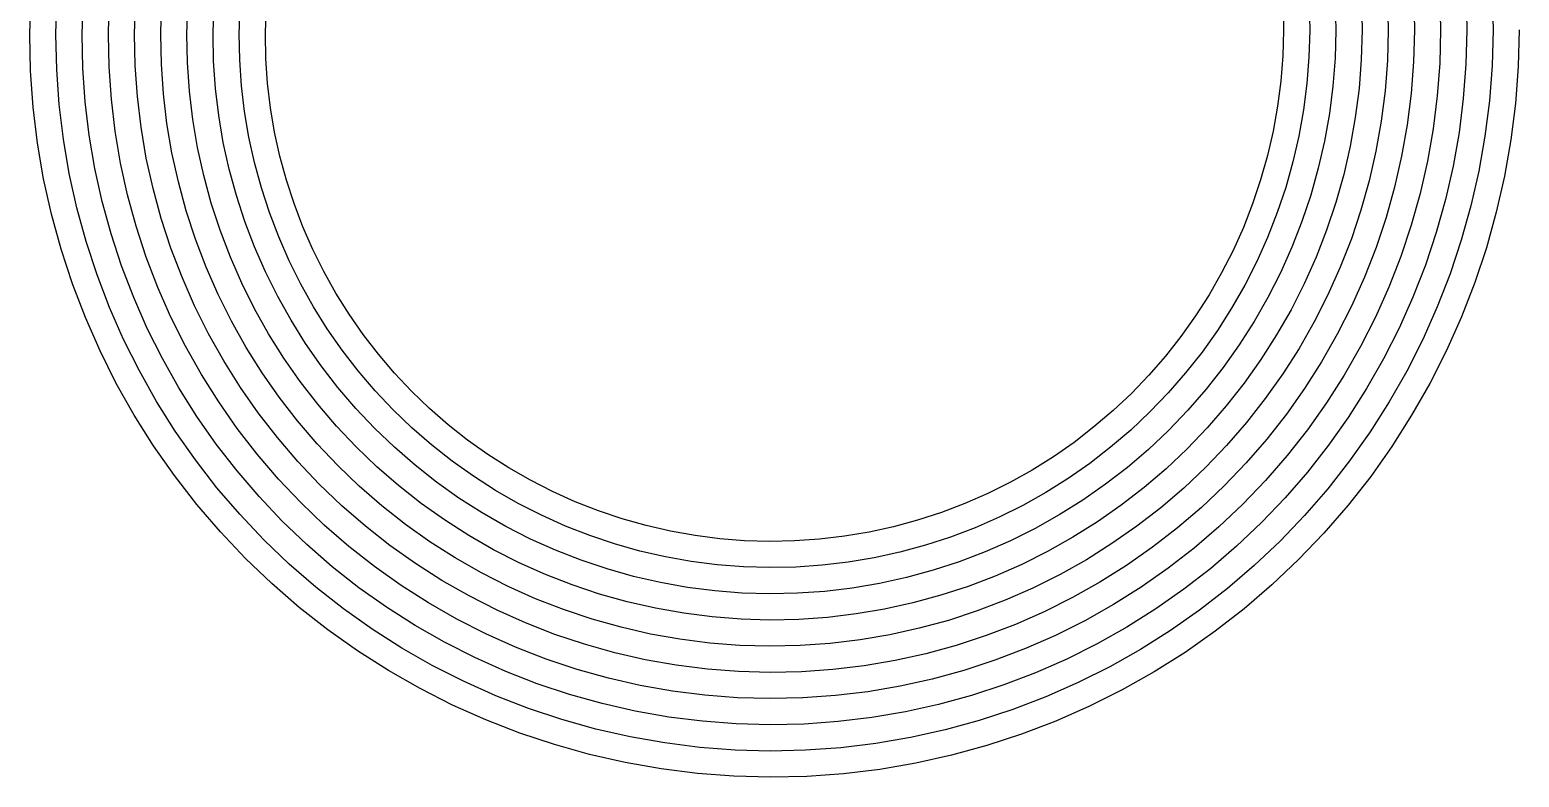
# Model space of a CAD drawing. Extents: x -12.7 to 12.9, y -12.8 to 13.
# Drawn here: x -12.68 to 12.91, y -12.8 to 0.04 of the extents above; entities that cross this region are included whole.
import ezdxf

# ---------------------------------------------------------------- set-up
doc = ezdxf.new("R2010")
doc.units = 0

msp = doc.modelspace()

# ---------------------------------------------------------------- linework, layer by layer
at = {"layer": 'NFC_COIL'}
for p, q in [((-12.6839, -0.0415), (-12.6672, 0.5808)), ((-12.2339, -0.04), (-12.2176, 0.5601)), ((-11.7839, -0.0386), (-11.7681, 0.5395)), ((-11.3339, -0.0371), (-11.3186, 0.5189)), ((10.1985, 0.5345), (10.2089, 0.0334)), ((10.6479, 0.558), (10.6589, 0.0349)), ((11.0973, 0.5816), (11.1089, 0.0364)), ((11.5467, 0.6051), (11.5589, 0.0378)), ((11.996, 0.6287), (12.0089, 0.0393)), ((12.4454, 0.6522), (12.4589, 0.0408)), ((-10.8839, -0.0356), (-10.8691, 0.4983)), ((-10.4339, -0.0341), (-10.4195, 0.4777)), ((-9.9839, -0.0327), (-9.97, 0.4571)), ((-9.5339, -0.0312), (-9.5205, 0.4365)), ((-9.0839, -0.0297), (-9.0709, 0.4159)), ((-8.6339, -0.0283), (-8.6214, 0.3953)), ((8.8504, 0.4638), (8.8589, 0.029)), ((9.2997, 0.4874), (9.3089, 0.0305)), ((9.7491, 0.5109), (9.7589, 0.0319)), ((8.8589, 0.029), (8.8462, -0.4056)), ((9.3089, 0.0305), (9.2957, -0.4262)), ((9.7589, 0.0319), (9.7452, -0.4468)), ((10.2089, 0.0334), (10.1948, -0.4674)), ((10.6589, 0.0349), (10.6443, -0.488)), ((11.1089, 0.0364), (11.0938, -0.5086)), ((11.5589, 0.0378), (11.5433, -0.5292)), ((12.0089, 0.0393), (11.9929, -0.5498)), ((12.4589, 0.0408), (12.4424, -0.5704)), ((12.9089, 0.0422), (12.8919, -0.5911)), ((-12.6701, -0.664), (-12.6839, -0.0415)), ((-12.2207, -0.6405), (-12.2339, -0.04)), ((-11.7713, -0.6169), (-11.7839, -0.0386)), ((-11.322, -0.5934), (-11.3339, -0.0371)), ((-10.8726, -0.5698), (-10.8839, -0.0356)), ((-10.4232, -0.5463), (-10.4339, -0.0341)), ((-9.9738, -0.5227), (-9.9839, -0.0327)), ((-9.5244, -0.4992), (-9.5339, -0.0312)), ((-9.075, -0.4756), (-9.0839, -0.0297)), ((-8.6257, -0.4521), (-8.6339, -0.0283)), ((-9.492, -0.9663), (-9.5244, -0.4992)), ((-9.0443, -0.9207), (-9.075, -0.4756)), ((-8.5966, -0.8751), (-8.6257, -0.4521)), ((8.8462, -0.4056), (8.8121, -0.8388)), ((9.2957, -0.4262), (9.2601, -0.8815)), ((9.7452, -0.4468), (9.7081, -0.9241)), ((10.1948, -0.4674), (10.156, -0.9667)), ((10.6443, -0.488), (10.604, -1.0094)), ((11.0938, -0.5086), (11.052, -1.052)), ((-12.6258, -1.2853), (-12.6701, -0.664)), ((-12.1781, -1.2397), (-12.2207, -0.6405)), ((-11.7304, -1.1941), (-11.7713, -0.6169)), ((-11.2827, -1.1485), (-11.322, -0.5934)), ((-10.835, -1.103), (-10.8726, -0.5698)), ((-10.3873, -1.0574), (-10.4232, -0.5463)), ((-9.9396, -1.0118), (-9.9738, -0.5227)), ((11.5433, -0.5292), (11.5, -1.0947)), ((11.9929, -0.5498), (11.9479, -1.1373)), ((12.4424, -0.5704), (12.3959, -1.1799)), ((12.8919, -0.5911), (12.8439, -1.2226)), ((-9.8815, -1.4988), (-9.9396, -1.0118)), ((-9.4366, -1.4314), (-9.492, -0.9663)), ((-8.9917, -1.3639), (-9.0443, -0.9207)), ((-8.5468, -1.2964), (-8.5966, -0.8751)), ((8.8121, -0.8388), (8.7569, -1.2697)), ((9.2601, -0.8815), (9.2022, -1.3343)), ((9.7081, -0.9241), (9.6476, -1.3988)), ((10.156, -0.9667), (10.0929, -1.4634)), ((10.604, -1.0094), (10.5382, -1.528)), ((-12.1061, -1.8363), (-12.1781, -1.2397)), ((-11.6611, -1.7688), (-11.7304, -1.1941)), ((-11.2162, -1.7013), (-11.2827, -1.1485)), ((-10.7713, -1.6338), (-10.835, -1.103)), ((-10.3264, -1.5663), (-10.3873, -1.0574)), ((8.7569, -1.2697), (8.6806, -1.6972)), ((11.052, -1.052), (10.9836, -1.5925)), ((11.5, -1.0947), (11.4289, -1.6571)), ((11.9479, -1.1373), (11.8743, -1.7217)), ((12.3959, -1.1799), (12.3196, -1.7863)), ((12.8439, -1.2226), (12.765, -1.8508)), ((-12.551, -1.9038), (-12.6258, -1.2853)), ((-9.7995, -1.9826), (-9.8815, -1.4988)), ((-9.3584, -1.8934), (-9.4366, -1.4314)), ((-8.9174, -1.8041), (-8.9917, -1.3639)), ((-8.4763, -1.7149), (-8.5468, -1.2964)), ((9.2022, -1.3343), (9.1222, -1.7835)), ((9.6476, -1.3988), (9.5638, -1.8699)), ((10.0929, -1.4634), (10.0055, -1.9562)), ((10.5382, -1.528), (10.4471, -2.0425)), ((-11.5638, -2.3395), (-11.6611, -1.7688)), ((-11.1227, -2.2503), (-11.2162, -1.7013)), ((-10.6816, -2.1611), (-10.7713, -1.6338)), ((-10.2406, -2.0718), (-10.3264, -1.5663)), ((-8.3854, -2.1296), (-8.4763, -1.7149)), ((8.6806, -1.6972), (8.5834, -2.1202)), ((9.1222, -1.7835), (9.0203, -2.2281)), ((10.9836, -1.5925), (10.8888, -2.1289)), ((11.4289, -1.6571), (11.3304, -2.2152)), ((11.8743, -1.7217), (11.772, -2.3016)), ((12.3196, -1.7863), (12.2137, -2.3879)), ((-12.4459, -2.518), (-12.551, -1.9038)), ((-12.0048, -2.4288), (-12.1061, -1.8363)), ((-9.6938, -2.4619), (-9.7995, -1.9826)), ((-9.2577, -2.3511), (-9.3584, -1.8934)), ((-8.8215, -2.2404), (-8.9174, -1.8041)), ((9.5638, -1.8699), (9.4572, -2.336)), ((10.0055, -1.9562), (9.894, -2.4439)), ((10.4471, -2.0425), (10.3309, -2.5519)), ((12.765, -1.8508), (12.6553, -2.4743)), ((-11.0023, -2.7942), (-11.1227, -2.2503)), ((-10.5661, -2.6835), (-10.6816, -2.1611)), ((-10.13, -2.5727), (-10.2406, -2.0718)), ((-8.7043, -2.6716), (-8.8215, -2.2404)), ((-8.2741, -2.5395), (-8.3854, -2.1296)), ((8.5834, -2.1202), (8.4657, -2.5378)), ((9.0203, -2.2281), (8.8967, -2.667)), ((10.8888, -2.1289), (10.7678, -2.6598)), ((11.3304, -2.2152), (11.2046, -2.7677)), ((11.772, -2.3016), (11.6415, -2.8756)), ((-12.3107, -3.1265), (-12.4459, -2.518)), ((-11.8746, -3.0158), (-12.0048, -2.4288)), ((-11.4384, -2.905), (-11.5638, -2.3395)), ((-9.5647, -2.9356), (-9.6938, -2.4619)), ((-9.1345, -2.8036), (-9.2577, -2.3511)), ((-8.1429, -2.9437), (-8.2741, -2.5395)), ((8.4657, -2.5378), (8.3276, -2.949)), ((9.4572, -2.336), (9.3278, -2.7963)), ((9.894, -2.4439), (9.7588, -2.9255)), ((10.3309, -2.5519), (10.1899, -3.0547)), ((12.2137, -2.3879), (12.0784, -2.9835)), ((12.6553, -2.4743), (12.5153, -3.0914)), ((-10.8553, -3.3317), (-11.0023, -2.7942)), ((-10.4251, -3.1997), (-10.5661, -2.6835)), ((-9.9949, -3.0677), (-10.13, -2.5727)), ((-8.9893, -3.2496), (-9.1345, -2.8036)), ((-8.5661, -3.0966), (-8.7043, -2.6716)), ((8.8967, -2.667), (8.7518, -3.0992)), ((9.3278, -2.7963), (9.176, -3.2494)), ((10.7678, -2.6598), (10.6209, -3.1839)), ((11.2046, -2.7677), (11.052, -3.3131)), ((-11.7157, -3.5958), (-11.8746, -3.0158)), ((-11.2855, -3.4638), (-11.4384, -2.905)), ((-9.8356, -3.5556), (-9.9949, -3.0677)), ((-9.4124, -3.4026), (-9.5647, -2.9356)), ((-7.9919, -3.341), (-8.1429, -2.9437)), ((8.3276, -2.949), (8.1697, -3.3527)), ((9.7588, -2.9255), (9.6002, -3.3996)), ((10.1899, -3.0547), (10.0244, -3.5498)), ((11.6415, -2.8756), (11.483, -3.4423)), ((12.0784, -2.9835), (11.9141, -3.5716)), ((-12.1459, -3.7279), (-12.3107, -3.1265)), ((-10.2588, -3.7086), (-10.4251, -3.1997)), ((-8.8222, -3.6882), (-8.9893, -3.2496)), ((-8.407, -3.5146), (-8.5661, -3.0966)), ((8.7518, -3.0992), (8.586, -3.5236)), ((9.176, -3.2494), (9.0023, -3.6944)), ((10.6209, -3.1839), (10.4486, -3.7)), ((11.052, -3.3131), (10.8728, -3.8503)), ((12.5153, -3.0914), (12.3451, -3.7008)), ((-11.1052, -4.0146), (-11.2855, -3.4638)), ((-10.682, -3.8616), (-10.8553, -3.3317)), ((-9.6526, -4.0353), (-9.8356, -3.5556)), ((-9.2374, -3.8617), (-9.4124, -3.4026)), ((-8.2276, -3.9244), (-8.407, -3.5146)), ((-7.8215, -3.7306), (-7.9919, -3.341)), ((8.1697, -3.3527), (7.9921, -3.748)), ((8.586, -3.5236), (8.3996, -3.9391)), ((9.6002, -3.3996), (9.4186, -3.8652)), ((10.0244, -3.5498), (9.8349, -4.0361)), ((11.483, -3.4423), (11.297, -4.0005)), ((11.9141, -3.5716), (11.7212, -4.1507)), ((-11.9516, -4.3205), (-12.1459, -3.7279)), ((-11.5284, -4.1675), (-11.7157, -3.5958)), ((-10.0678, -4.2089), (-10.2588, -3.7086)), ((-8.6338, -4.1181), (-8.8222, -3.6882)), ((-7.6321, -4.1116), (-7.8215, -3.7306)), ((7.9921, -3.748), (7.7955, -4.134)), ((9.0023, -3.6944), (8.807, -4.1302)), ((10.4486, -3.7), (10.2512, -4.2069)), ((12.3451, -3.7008), (12.1453, -4.3009)), ((-10.8981, -4.556), (-11.1052, -4.0146)), ((-10.4829, -4.3824), (-10.682, -3.8616)), ((-9.4461, -4.5056), (-9.6526, -4.0353)), ((-9.04, -4.3118), (-9.2374, -3.8617)), ((-8.0283, -4.325), (-8.2276, -3.9244)), ((8.3996, -3.9391), (8.193, -4.3449)), ((9.4186, -3.8652), (9.2144, -4.3212)), ((9.8349, -4.0361), (9.6218, -4.5123)), ((10.8728, -3.8503), (10.6675, -4.3778)), ((11.297, -4.0005), (11.0838, -4.5486)), ((-11.7285, -4.9031), (-11.9516, -4.3205)), ((-11.3133, -4.7296), (-11.5284, -4.1675)), ((-9.8523, -4.6993), (-10.0678, -4.2089)), ((-8.8206, -4.7519), (-9.04, -4.3118)), ((-8.4244, -4.5385), (-8.6338, -4.1181)), ((-7.8094, -4.7156), (-8.0283, -4.325)), ((-7.4242, -4.483), (-7.6321, -4.1116)), ((7.7955, -4.134), (7.5802, -4.5098)), ((8.193, -4.3449), (7.967, -4.7398)), ((8.807, -4.1302), (8.5906, -4.5557)), ((9.2144, -4.3212), (8.9882, -4.7665)), ((10.2512, -4.2069), (10.0292, -4.7034)), ((11.7212, -4.1507), (11.5001, -4.7195)), ((12.1453, -4.3009), (11.9164, -4.8903)), ((-10.6646, -5.0868), (-10.8981, -4.556)), ((-10.2584, -4.893), (-10.4829, -4.3824)), ((-9.2168, -4.9653), (-9.4461, -4.5056)), ((-8.1946, -4.9482), (-8.4244, -4.5385)), ((-7.1982, -4.8438), (-7.4242, -4.483)), ((7.5802, -4.5098), (7.3469, -4.8743)), ((8.5906, -4.5557), (8.3537, -4.9699)), ((9.6218, -4.5123), (9.3857, -4.9773)), ((10.6675, -4.3778), (10.4367, -4.8944)), ((11.0838, -4.5486), (10.8441, -5.0855)), ((-11.0708, -5.2805), (-11.3133, -4.7296)), ((-9.6129, -5.1787), (-9.8523, -4.6993)), ((-8.5798, -5.1808), (-8.8206, -4.7519)), ((-7.5715, -5.095), (-7.8094, -4.7156)), ((-6.9546, -5.1933), (-7.1982, -4.8438)), ((7.967, -4.7398), (7.7219, -5.1231)), ((8.9882, -4.7665), (8.7404, -5.2)), ((10.0292, -4.7034), (9.7833, -5.1882)), ((11.5001, -4.7195), (11.2515, -5.2766)), ((-11.4769, -5.4742), (-11.7285, -4.9031)), ((-10.4053, -5.6056), (-10.6646, -5.0868)), ((-10.0091, -5.3922), (-10.2584, -4.893)), ((-8.965, -5.4134), (-9.2168, -4.9653)), ((-7.9448, -5.3463), (-8.1946, -4.9482)), ((-7.3152, -5.4625), (-7.5715, -5.095)), ((7.3469, -4.8743), (7.096, -5.2269)), ((8.3537, -4.9699), (8.0968, -5.3719)), ((9.3857, -4.9773), (9.1272, -5.4301)), ((10.4367, -4.8944), (10.1808, -5.399)), ((10.8441, -5.0855), (10.5784, -5.6098)), ((11.9164, -4.8903), (11.6589, -5.4676)), ((-10.8014, -5.819), (-11.0708, -5.2805)), ((-9.3502, -5.646), (-9.6129, -5.1787)), ((-8.3182, -5.5975), (-8.5798, -5.1808)), ((-7.6758, -5.7318), (-7.9448, -5.3463)), ((-6.6941, -5.5305), (-6.9546, -5.1933)), ((7.096, -5.2269), (6.8283, -5.5665)), ((7.7219, -5.1231), (7.4584, -5.4938)), ((8.0968, -5.3719), (7.8207, -5.7606)), ((8.7404, -5.2), (8.4718, -5.6207)), ((9.7833, -5.1882), (9.5139, -5.6602)), ((11.2515, -5.2766), (10.9759, -5.8207)), ((-11.1976, -6.0324), (-11.4769, -5.4742)), ((-10.1207, -6.1112), (-10.4053, -5.6056)), ((-9.7355, -5.8786), (-10.0091, -5.3922)), ((-8.6915, -5.8487), (-8.965, -5.4134)), ((-8.0363, -6.001), (-8.3182, -5.5975)), ((-7.0411, -5.8171), (-7.3152, -5.4625)), ((-6.4173, -5.8547), (-6.6941, -5.5305)), ((6.8283, -5.5665), (6.5443, -5.8925)), ((7.4584, -5.4938), (7.1771, -5.8509)), ((8.4718, -5.6207), (8.183, -6.0275)), ((9.1272, -5.4301), (8.8468, -5.8695)), ((10.1808, -5.399), (9.9006, -5.8903)), ((10.5784, -5.6098), (10.2874, -6.1203)), ((11.6589, -5.4676), (11.3735, -6.0315)), ((-10.5059, -6.3438), (-10.8014, -5.819)), ((-9.4382, -6.3512), (-9.7355, -5.8786)), ((-9.0649, -6.1), (-9.3502, -5.646)), ((-8.3969, -6.2703), (-8.6915, -5.8487)), ((-7.388, -6.1037), (-7.6758, -5.7318)), ((-6.7497, -6.158), (-7.0411, -5.8171)), ((-6.1248, -6.165), (-6.4173, -5.8547)), ((7.1771, -5.8509), (6.8787, -6.1936)), ((7.8207, -5.7606), (7.5259, -6.1352)), ((8.8468, -5.8695), (8.5453, -6.2944)), ((9.5139, -5.6602), (9.2218, -6.1182)), ((10.9759, -5.8207), (10.6741, -6.3504)), ((-10.8911, -6.5764), (-11.1976, -6.0324)), ((-9.8115, -6.6024), (-10.1207, -6.1112)), ((-8.7575, -6.5395), (-9.0649, -6.1)), ((-7.7349, -6.3903), (-8.0363, -6.001)), ((-7.0822, -6.4613), (-7.388, -6.1037)), ((6.5443, -5.8925), (6.2448, -6.2041)), ((7.5259, -6.1352), (7.2131, -6.4947)), ((8.183, -6.0275), (7.8747, -6.4196)), ((9.2218, -6.1182), (8.9076, -6.5613)), ((9.9006, -5.8903), (9.5968, -6.367)), ((10.2874, -6.1203), (9.9717, -6.6158)), ((11.3735, -6.0315), (11.0608, -6.5805)), ((-10.1849, -6.8536), (-10.5059, -6.3438)), ((-9.118, -6.8087), (-9.4382, -6.3512)), ((-8.0818, -6.677), (-8.3969, -6.2703)), ((-7.4146, -6.7645), (-7.7349, -6.3903)), ((-6.4419, -6.4842), (-6.7497, -6.158)), ((-5.8173, -6.4607), (-6.1248, -6.165)), ((6.2448, -6.2041), (5.9305, -6.5004)), ((6.8787, -6.1936), (6.564, -6.5212)), ((8.5453, -6.2944), (8.2234, -6.7039)), ((9.5968, -6.367), (9.2699, -6.8282)), ((10.6741, -6.3504), (10.3467, -6.8646)), ((-10.5582, -7.1049), (-10.8911, -6.5764)), ((-9.4786, -7.078), (-9.8115, -6.6024)), ((-8.4287, -6.9636), (-8.7575, -6.5395)), ((-6.7591, -6.8035), (-7.0822, -6.4613)), ((-6.1184, -6.7951), (-6.4419, -6.4842)), ((-5.4955, -6.7411), (-5.8173, -6.4607)), ((5.9305, -6.5004), (5.6022, -6.7809)), ((6.564, -6.5212), (6.2338, -6.8329)), ((7.2131, -6.4947), (6.8833, -6.8384)), ((7.8747, -6.4196), (7.5476, -6.7959)), ((8.9076, -6.5613), (8.5722, -6.9882)), ((9.9717, -6.6158), (9.6323, -7.095)), ((11.0608, -6.5805), (10.7217, -7.1134)), ((-9.8391, -7.3472), (-10.1849, -6.8536)), ((-8.7757, -7.2502), (-9.118, -6.8087)), ((-7.7471, -7.0678), (-8.0818, -6.677)), ((-7.0762, -7.1227), (-7.4146, -6.7645)), ((-6.4195, -7.1295), (-6.7591, -6.8035)), ((-5.7798, -7.0899), (-6.1184, -6.7951)), ((-5.1602, -7.0055), (-5.4955, -6.7411)), ((5.6022, -6.7809), (5.2606, -7.0448)), ((6.2338, -6.8329), (5.8888, -7.1278)), ((6.8833, -6.8384), (6.5371, -7.1653)), ((7.5476, -6.7959), (7.2025, -7.1555)), ((8.2234, -6.7039), (7.882, -7.097)), ((9.2699, -6.8282), (8.921, -7.2726)), ((10.3467, -6.8646), (9.9946, -7.3619)), ((-10.1997, -7.6165), (-10.5582, -7.1049)), ((-9.1226, -7.5368), (-9.4786, -7.078)), ((-8.0795, -7.3711), (-8.4287, -6.9636)), ((-7.3934, -7.442), (-7.7471, -7.0678)), ((-6.7206, -7.464), (-7.0762, -7.1227)), ((-6.0641, -7.4387), (-6.4195, -7.1295)), ((-5.427, -7.3678), (-5.7798, -7.0899)), ((-4.8121, -7.2531), (-5.1602, -7.0055)), ((5.2606, -7.0448), (4.9066, -7.2915)), ((5.8888, -7.1278), (5.5298, -7.4053)), ((6.5371, -7.1653), (6.1754, -7.4747)), ((7.2025, -7.1555), (6.8404, -7.4977)), ((7.882, -7.097), (7.5218, -7.4727)), ((8.5722, -6.9882), (8.2164, -7.3981)), ((9.6323, -7.095), (9.2698, -7.5569)), ((10.7217, -7.1134), (10.3569, -7.6288)), ((-9.4695, -7.8234), (-9.8391, -7.3472)), ((-8.4119, -7.6744), (-8.7757, -7.2502)), ((-7.7106, -7.7612), (-8.0795, -7.3711)), ((-5.0609, -7.6281), (-5.427, -7.3678)), ((-4.4522, -7.4835), (-4.8121, -7.2531)), ((4.9066, -7.2915), (4.5411, -7.5205)), ((5.5298, -7.4053), (5.1578, -7.6648)), ((8.2164, -7.3981), (7.841, -7.7898)), ((8.921, -7.2726), (8.5508, -7.6992)), ((9.9946, -7.3619), (9.6186, -7.8412)), ((-9.8164, -8.11), (-10.1997, -7.6165)), ((-8.7444, -7.9777), (-9.1226, -7.5368)), ((-8.0277, -8.0804), (-8.4119, -7.6744)), ((-7.0217, -7.7984), (-7.3934, -7.442)), ((-6.3485, -7.7875), (-6.7206, -7.464)), ((-5.6939, -7.7301), (-6.0641, -7.4387)), ((-4.6823, -7.8703), (-5.0609, -7.6281)), ((-4.0813, -7.6961), (-4.4522, -7.4835)), ((4.5411, -7.5205), (4.165, -7.7311)), ((5.1578, -7.6648), (4.7737, -7.9057)), ((6.1754, -7.4747), (5.7991, -7.7659)), ((6.8404, -7.4977), (6.462, -7.8216)), ((7.5218, -7.4727), (7.1437, -7.8302)), ((9.2698, -7.5569), (8.8852, -8.0003)), ((10.3569, -7.6288), (9.9674, -8.1256)), ((-9.0768, -8.281), (-9.4695, -7.8234)), ((-7.3228, -8.1328), (-7.7106, -7.7612)), ((-6.6328, -8.1362), (-7.0217, -7.7984)), ((-5.9608, -8.0924), (-6.3485, -7.7875)), ((-5.3097, -8.0031), (-5.6939, -7.7301)), ((-4.2922, -8.0937), (-4.6823, -7.8703)), ((-3.7003, -7.8903), (-4.0813, -7.6961)), ((-3.31, -8.0656), (-3.7003, -7.8903)), ((3.7791, -7.923), (3.3844, -8.0956)), ((4.165, -7.7311), (3.7791, -7.923)), ((4.7737, -7.9057), (4.3784, -8.1273)), ((5.7991, -7.7659), (5.4091, -8.0382)), ((6.462, -7.8216), (6.0683, -8.1265)), ((7.1437, -7.8302), (6.7486, -8.1685)), ((7.841, -7.7898), (7.447, -8.1626)), ((8.5508, -7.6992), (8.1602, -8.107)), ((9.6186, -7.8412), (9.2196, -8.3014)), ((-9.4092, -8.5843), (-9.8164, -8.11)), ((-8.3449, -8.3997), (-8.7444, -7.9777)), ((-7.6239, -8.4672), (-8.0277, -8.0804)), ((-6.9171, -8.485), (-7.3228, -8.1328)), ((-6.2277, -8.4547), (-6.6328, -8.1362)), ((-5.5585, -8.3781), (-5.9608, -8.0924)), ((-4.9124, -8.257), (-5.3097, -8.0031)), ((-3.8913, -8.2977), (-4.2922, -8.0937)), ((-2.9114, -8.2216), (-3.31, -8.0656)), ((3.3844, -8.0956), (2.9819, -8.2487)), ((4.3784, -8.1273), (3.9728, -8.3292)), ((5.4091, -8.0382), (5.0063, -8.2909)), ((6.0683, -8.1265), (5.6603, -8.4115)), ((6.7486, -8.1685), (6.3376, -8.487)), ((7.447, -8.1626), (7.0352, -8.5155)), ((8.1602, -8.107), (7.7502, -8.495)), ((8.8852, -8.0003), (8.4795, -8.4242)), ((9.9674, -8.1256), (9.5541, -8.6025)), ((-8.662, -8.7189), (-9.0768, -8.281)), ((-7.925, -8.8016), (-8.3449, -8.3997)), ((-5.1425, -8.6437), (-5.5585, -8.3781)), ((-4.503, -8.4912), (-4.9124, -8.257)), ((-3.4808, -8.4819), (-3.8913, -8.2977)), ((-2.5055, -8.3579), (-2.9114, -8.2216)), ((-2.0932, -8.4742), (-2.5055, -8.3579)), ((2.5725, -8.3817), (2.1573, -8.4944)), ((2.9819, -8.2487), (2.5725, -8.3817)), ((3.9728, -8.3292), (3.558, -8.5108)), ((5.0063, -8.2909), (4.5918, -8.5235)), ((5.6603, -8.4115), (5.2389, -8.6761)), ((8.4795, -8.4242), (8.0535, -8.8275)), ((9.2196, -8.3014), (8.7987, -8.7413)), ((-8.9792, -9.0381), (-9.4092, -8.5843)), ((-7.2015, -8.8338), (-7.6239, -8.4672)), ((-6.4946, -8.8171), (-6.9171, -8.485)), ((-5.8073, -8.7531), (-6.2277, -8.4547)), ((-4.7138, -8.8888), (-5.1425, -8.6437)), ((-4.0824, -8.7051), (-4.503, -8.4912)), ((-3.0616, -8.6458), (-3.4808, -8.4819)), ((-2.6347, -8.789), (-3.0616, -8.6458)), ((-1.6756, -8.5702), (-2.0932, -8.4742)), ((-1.2535, -8.6455), (-1.6756, -8.5702)), ((-0.8281, -8.7001), (-1.2535, -8.6455)), ((-0.4004, -8.7338), (-0.8281, -8.7001)), ((1.3133, -8.658), (0.8865, -8.7085)), ((1.7372, -8.5866), (1.3133, -8.658)), ((2.1573, -8.4944), (1.7372, -8.5866)), ((3.1349, -8.6719), (2.7046, -8.8119)), ((3.558, -8.5108), (3.1349, -8.6719)), ((4.5918, -8.5235), (4.1665, -8.7353)), ((5.2389, -8.6761), (4.8052, -8.9196)), ((6.3376, -8.487), (5.9115, -8.7849)), ((7.0352, -8.5155), (6.6068, -8.8476)), ((7.7502, -8.495), (7.3218, -8.8624)), ((9.5541, -8.6025), (9.1179, -9.0585)), ((-8.2261, -9.136), (-8.662, -8.7189)), ((-7.4858, -9.1826), (-7.925, -8.8016)), ((-6.7614, -9.1794), (-7.2015, -8.8338)), ((-6.056, -9.128), (-6.4946, -8.8171)), ((-5.3726, -9.0305), (-5.8073, -8.7531)), ((-4.2735, -9.1125), (-4.7138, -8.8888)), ((-3.6517, -8.8982), (-4.0824, -8.7051)), ((-3.2118, -9.07), (-3.6517, -8.8982)), ((-2.2011, -8.9111), (-2.6347, -8.789)), ((-1.7619, -9.0118), (-2.2011, -8.9111)), ((0.0286, -8.7464), (-0.4004, -8.7338)), ((0.4579, -8.738), (0.0286, -8.7464)), ((0.8865, -8.7085), (0.4579, -8.738)), ((2.2681, -8.9306), (1.8264, -9.0276)), ((2.7046, -8.8119), (2.2681, -8.9306)), ((3.7315, -8.926), (3.2879, -9.0951)), ((4.1665, -8.7353), (3.7315, -8.926)), ((4.8052, -8.9196), (4.3603, -9.1415)), ((5.9115, -8.7849), (5.4715, -9.0613)), ((6.6068, -8.8476), (6.1628, -9.1582)), ((7.3218, -8.8624), (6.8761, -9.2082)), ((8.0535, -8.8275), (7.6085, -9.2093)), ((8.7987, -8.7413), (8.3568, -9.1599)), ((-8.5272, -9.4705), (-8.9792, -9.0381)), ((-7.7702, -9.5314), (-8.2261, -9.136)), ((-7.0283, -9.5417), (-7.4858, -9.1826)), ((-6.3048, -9.503), (-6.7614, -9.1794)), ((-5.6027, -9.4172), (-6.056, -9.128)), ((-4.9246, -9.2863), (-5.3726, -9.0305)), ((-3.8225, -9.3145), (-4.2735, -9.1125)), ((-2.7639, -9.22), (-3.2118, -9.07)), ((-1.3181, -9.0909), (-1.7619, -9.0118)), ((-0.8708, -9.1481), (-1.3181, -9.0909)), ((-0.421, -9.1833), (-0.8708, -9.1481)), ((0.0301, -9.1964), (-0.421, -9.1833)), ((0.4815, -9.1874), (0.0301, -9.1964)), ((0.9321, -9.1562), (0.4815, -9.1874)), ((1.3807, -9.1029), (0.9321, -9.1562)), ((1.8264, -9.0276), (1.3807, -9.1029)), ((3.2879, -9.0951), (2.8366, -9.2421)), ((4.3603, -9.1415), (3.9051, -9.3412)), ((5.4715, -9.0613), (5.0187, -9.3158)), ((6.1628, -9.1582), (5.7041, -9.4466)), ((6.8761, -9.2082), (6.414, -9.5315)), ((7.6085, -9.2093), (7.1453, -9.5687)), ((8.3568, -9.1599), (7.8951, -9.5562)), ((9.1179, -9.0585), (8.6601, -9.4924)), ((-5.1355, -9.6839), (-5.6027, -9.4172)), ((-4.4645, -9.52), (-4.9246, -9.2863)), ((-3.3621, -9.4942), (-3.8225, -9.3145)), ((-2.3091, -9.3479), (-2.7639, -9.22)), ((-1.8483, -9.4534), (-2.3091, -9.3479)), ((-1.3827, -9.5362), (-1.8483, -9.4534)), ((1.9157, -9.4687), (1.4482, -9.5478)), ((2.3788, -9.3667), (1.9157, -9.4687)), ((2.8366, -9.2421), (2.3788, -9.3667)), ((3.9051, -9.3412), (3.4409, -9.5182)), ((5.0187, -9.3158), (4.554, -9.5477)), ((5.7041, -9.4466), (5.2321, -9.712)), ((-8.0545, -9.8802), (-8.5272, -9.4705)), ((-7.2952, -9.904), (-7.7702, -9.5314)), ((-6.5536, -9.878), (-7.0283, -9.5417)), ((-5.8327, -9.8039), (-6.3048, -9.503)), ((-4.6556, -9.9274), (-5.1355, -9.6839)), ((-3.9934, -9.7308), (-4.4645, -9.52)), ((-2.8932, -9.6511), (-3.3621, -9.4942)), ((-2.417, -9.7848), (-2.8932, -9.6511)), ((-0.9134, -9.5961), (-1.3827, -9.5362)), ((-0.4416, -9.6329), (-0.9134, -9.5961)), ((0.0316, -9.6464), (-0.4416, -9.6329)), ((0.505, -9.6368), (0.0316, -9.6464)), ((0.9776, -9.6039), (0.505, -9.6368)), ((1.4482, -9.5478), (0.9776, -9.6039)), ((2.9686, -9.6723), (2.4896, -9.8029)), ((3.4409, -9.5182), (2.9686, -9.6723)), ((4.554, -9.5477), (4.0787, -9.7564)), ((5.2321, -9.712), (4.7477, -9.9538)), ((6.414, -9.5315), (5.9368, -9.8318)), ((7.1453, -9.5687), (6.6652, -9.9049)), ((7.8951, -9.5562), (7.4146, -9.9293)), ((8.6601, -9.4924), (8.1817, -9.9031)), ((-7.5621, -10.2663), (-8.0545, -9.8802)), ((-6.8024, -10.253), (-7.2952, -9.904)), ((-6.0628, -10.1907), (-6.5536, -9.878)), ((-5.3463, -10.0814), (-5.8327, -9.8039)), ((-4.1642, -10.1471), (-4.6556, -9.9274)), ((-3.5123, -9.9184), (-3.9934, -9.7308)), ((-3.0224, -10.0821), (-3.5123, -9.9184)), ((-1.9346, -9.8951), (-2.417, -9.7848)), ((-1.4473, -9.9816), (-1.9346, -9.8951)), ((2.0049, -9.9098), (1.5157, -9.9927)), ((2.4896, -9.8029), (2.0049, -9.9098)), ((3.5938, -9.9414), (3.1007, -10.1024)), ((4.0787, -9.7564), (3.5938, -9.9414)), ((4.7477, -9.9538), (4.2522, -10.1716)), ((5.9368, -9.8318), (5.4455, -10.1081)), ((6.6652, -9.9049), (6.1694, -10.217)), ((7.4146, -9.9293), (6.9164, -10.2782)), ((8.1817, -9.9031), (7.6838, -10.2899)), ((-5.5571, -10.479), (-6.0628, -10.1907)), ((-4.8467, -10.3348), (-5.3463, -10.0814)), ((-3.6625, -10.3425), (-4.1642, -10.1471)), ((-2.5249, -10.2217), (-3.0224, -10.0821)), ((-2.021, -10.3367), (-2.5249, -10.2217)), ((-0.9561, -10.0441), (-1.4473, -9.9816)), ((-0.4622, -10.0824), (-0.9561, -10.0441)), ((0.033, -10.0964), (-0.4622, -10.0824)), ((0.5286, -10.0862), (0.033, -10.0964)), ((1.0232, -10.0516), (0.5286, -10.0862)), ((1.5157, -9.9927), (1.0232, -10.0516)), ((3.1007, -10.1024), (2.6004, -10.239)), ((4.2522, -10.1716), (3.7468, -10.3646)), ((5.4455, -10.1081), (4.9415, -10.36)), ((6.1694, -10.217), (5.6589, -10.5043)), ((-7.0512, -10.6279), (-7.5621, -10.2663)), ((-6.2929, -10.5774), (-6.8024, -10.253)), ((-5.0377, -10.7422), (-5.5571, -10.479)), ((-4.3351, -10.5634), (-4.8467, -10.3348)), ((-3.1516, -10.5132), (-3.6625, -10.3425)), ((-1.5118, -10.4269), (-2.021, -10.3367)), ((-0.9987, -10.492), (-1.5118, -10.4269)), ((-0.4829, -10.5319), (-0.9987, -10.492)), ((1.5832, -10.4376), (1.0688, -10.4993)), ((2.0941, -10.3508), (1.5832, -10.4376)), ((2.6004, -10.239), (2.0941, -10.3508)), ((3.7468, -10.3646), (3.2327, -10.5326)), ((4.9415, -10.36), (4.4258, -10.5867)), ((6.9164, -10.2782), (6.402, -10.6022)), ((7.6838, -10.2899), (7.1677, -10.6516)), ((-6.523, -10.9641), (-7.0512, -10.6279)), ((-5.768, -10.8766), (-6.2929, -10.5774)), ((-4.5059, -10.9797), (-5.0377, -10.7422)), ((-3.8127, -10.7667), (-4.3351, -10.5634)), ((-2.6328, -10.6586), (-3.1516, -10.5132)), ((-2.1073, -10.7784), (-2.6328, -10.6586)), ((0.0345, -10.5464), (-0.4829, -10.5319)), ((0.5521, -10.5355), (0.0345, -10.5464)), ((1.0688, -10.4993), (0.5521, -10.5355)), ((2.7111, -10.6752), (2.1834, -10.7919)), ((3.2327, -10.5326), (2.7111, -10.6752)), ((4.4258, -10.5867), (3.8998, -10.7878)), ((5.6589, -10.5043), (5.1352, -10.7662)), ((6.402, -10.6022), (5.8724, -10.9005)), ((7.1677, -10.6516), (6.6346, -10.9874)), ((-5.9788, -11.2741), (-6.523, -10.9641)), ((-5.2288, -11.1497), (-5.768, -10.8766)), ((-3.9629, -11.1909), (-4.5059, -10.9797)), ((-3.2808, -10.9442), (-3.8127, -10.7667)), ((-2.7407, -11.0954), (-3.2808, -10.9442)), ((-1.5764, -10.8722), (-2.1073, -10.7784)), ((-1.0414, -10.94), (-1.5764, -10.8722)), ((-0.5035, -10.9814), (-1.0414, -10.94)), ((0.036, -10.9964), (-0.5035, -10.9814)), ((0.5757, -10.9849), (0.036, -10.9964)), ((1.1144, -10.9469), (0.5757, -10.9849)), ((1.6507, -10.8826), (1.1144, -10.9469)), ((2.1834, -10.7919), (1.6507, -10.8826)), ((3.3648, -10.9628), (2.8219, -11.1113)), ((3.8998, -10.7878), (3.3648, -10.9628)), ((4.5994, -11.0019), (4.0528, -11.211)), ((5.1352, -10.7662), (4.5994, -11.0019)), ((5.8724, -10.9005), (5.3289, -11.1723)), ((6.6346, -10.9874), (6.0858, -11.2966)), ((-4.6768, -11.396), (-5.2288, -11.1497)), ((-3.41, -11.3753), (-3.9629, -11.1909)), ((-2.1936, -11.22), (-2.7407, -11.0954)), ((-1.641, -11.3176), (-2.1936, -11.22)), ((2.2726, -11.233), (1.7182, -11.3275)), ((2.8219, -11.1113), (2.2726, -11.233)), ((4.0528, -11.211), (3.4968, -11.393)), ((5.3289, -11.1723), (4.7729, -11.4171)), ((-5.4199, -11.5571), (-5.9788, -11.2741)), ((-4.1131, -11.6151), (-4.6768, -11.396)), ((-2.8486, -11.5323), (-3.41, -11.3753)), ((-1.084, -11.388), (-1.641, -11.3176)), ((-0.5241, -11.431), (-1.084, -11.388)), ((0.0375, -11.4464), (-0.5241, -11.431)), ((0.5992, -11.4343), (0.0375, -11.4464)), ((1.1599, -11.3946), (0.5992, -11.4343)), ((1.7182, -11.3275), (1.1599, -11.3946)), ((3.4968, -11.393), (2.9327, -11.5475)), ((4.7729, -11.4171), (4.2058, -11.6342)), ((6.0858, -11.2966), (5.5227, -11.5785)), ((-4.8476, -11.8124), (-5.4199, -11.5571)), ((-3.5393, -11.8063), (-4.1131, -11.6151)), ((-2.28, -11.6616), (-2.8486, -11.5323)), ((-1.7055, -11.7629), (-2.28, -11.6616)), ((-1.1266, -11.836), (-1.7055, -11.7629)), ((1.7857, -11.7724), (1.2055, -11.8423)), ((2.3618, -11.674), (1.7857, -11.7724)), ((2.9327, -11.5475), (2.3618, -11.674)), ((4.2058, -11.6342), (3.6288, -11.8232)), ((5.5227, -11.5785), (4.9465, -11.8323)), ((-4.2633, -12.0393), (-4.8476, -11.8124)), ((-2.9565, -11.9692), (-3.5393, -11.8063)), ((-2.3663, -12.1033), (-2.9565, -11.9692)), ((-0.5447, -11.8805), (-1.1266, -11.836)), ((0.0389, -11.8964), (-0.5447, -11.8805)), ((0.6228, -11.8837), (0.0389, -11.8964)), ((1.2055, -11.8423), (0.6228, -11.8837)), ((3.0435, -11.9836), (2.4511, -12.1151)), ((3.6288, -11.8232), (3.0435, -11.9836)), ((4.9465, -11.8323), (4.3588, -12.0574)), ((-3.6685, -12.2374), (-4.2633, -12.0393)), ((-3.0644, -12.406), (-3.6685, -12.2374)), ((-1.7701, -12.2083), (-2.3663, -12.1033)), ((-1.1693, -12.2839), (-1.7701, -12.2083)), ((-0.5653, -12.33), (-1.1693, -12.2839)), ((1.8531, -12.2173), (1.2511, -12.29)), ((2.4511, -12.1151), (1.8531, -12.2173)), ((3.7609, -12.2534), (3.1542, -12.4198)), ((4.3588, -12.0574), (3.7609, -12.2534)), ((-2.4527, -12.5449), (-3.0644, -12.406)), ((0.0404, -12.3464), (-0.5653, -12.33)), ((0.6463, -12.3331), (0.0404, -12.3464)), ((1.2511, -12.29), (0.6463, -12.3331)), ((3.1542, -12.4198), (2.5403, -12.5561)), ((-1.8347, -12.6536), (-2.4527, -12.5449)), ((-1.2119, -12.7319), (-1.8347, -12.6536)), ((-0.5859, -12.7795), (-1.2119, -12.7319)), ((0.0419, -12.7964), (-0.5859, -12.7795)), ((0.6699, -12.7825), (0.0419, -12.7964)), ((1.2967, -12.7377), (0.6699, -12.7825)), ((1.9206, -12.6622), (1.2967, -12.7377)), ((2.5403, -12.5561), (1.9206, -12.6622))]:
    msp.add_line(p, q, dxfattribs=at)

doc.saveas('drawing.dxf')
